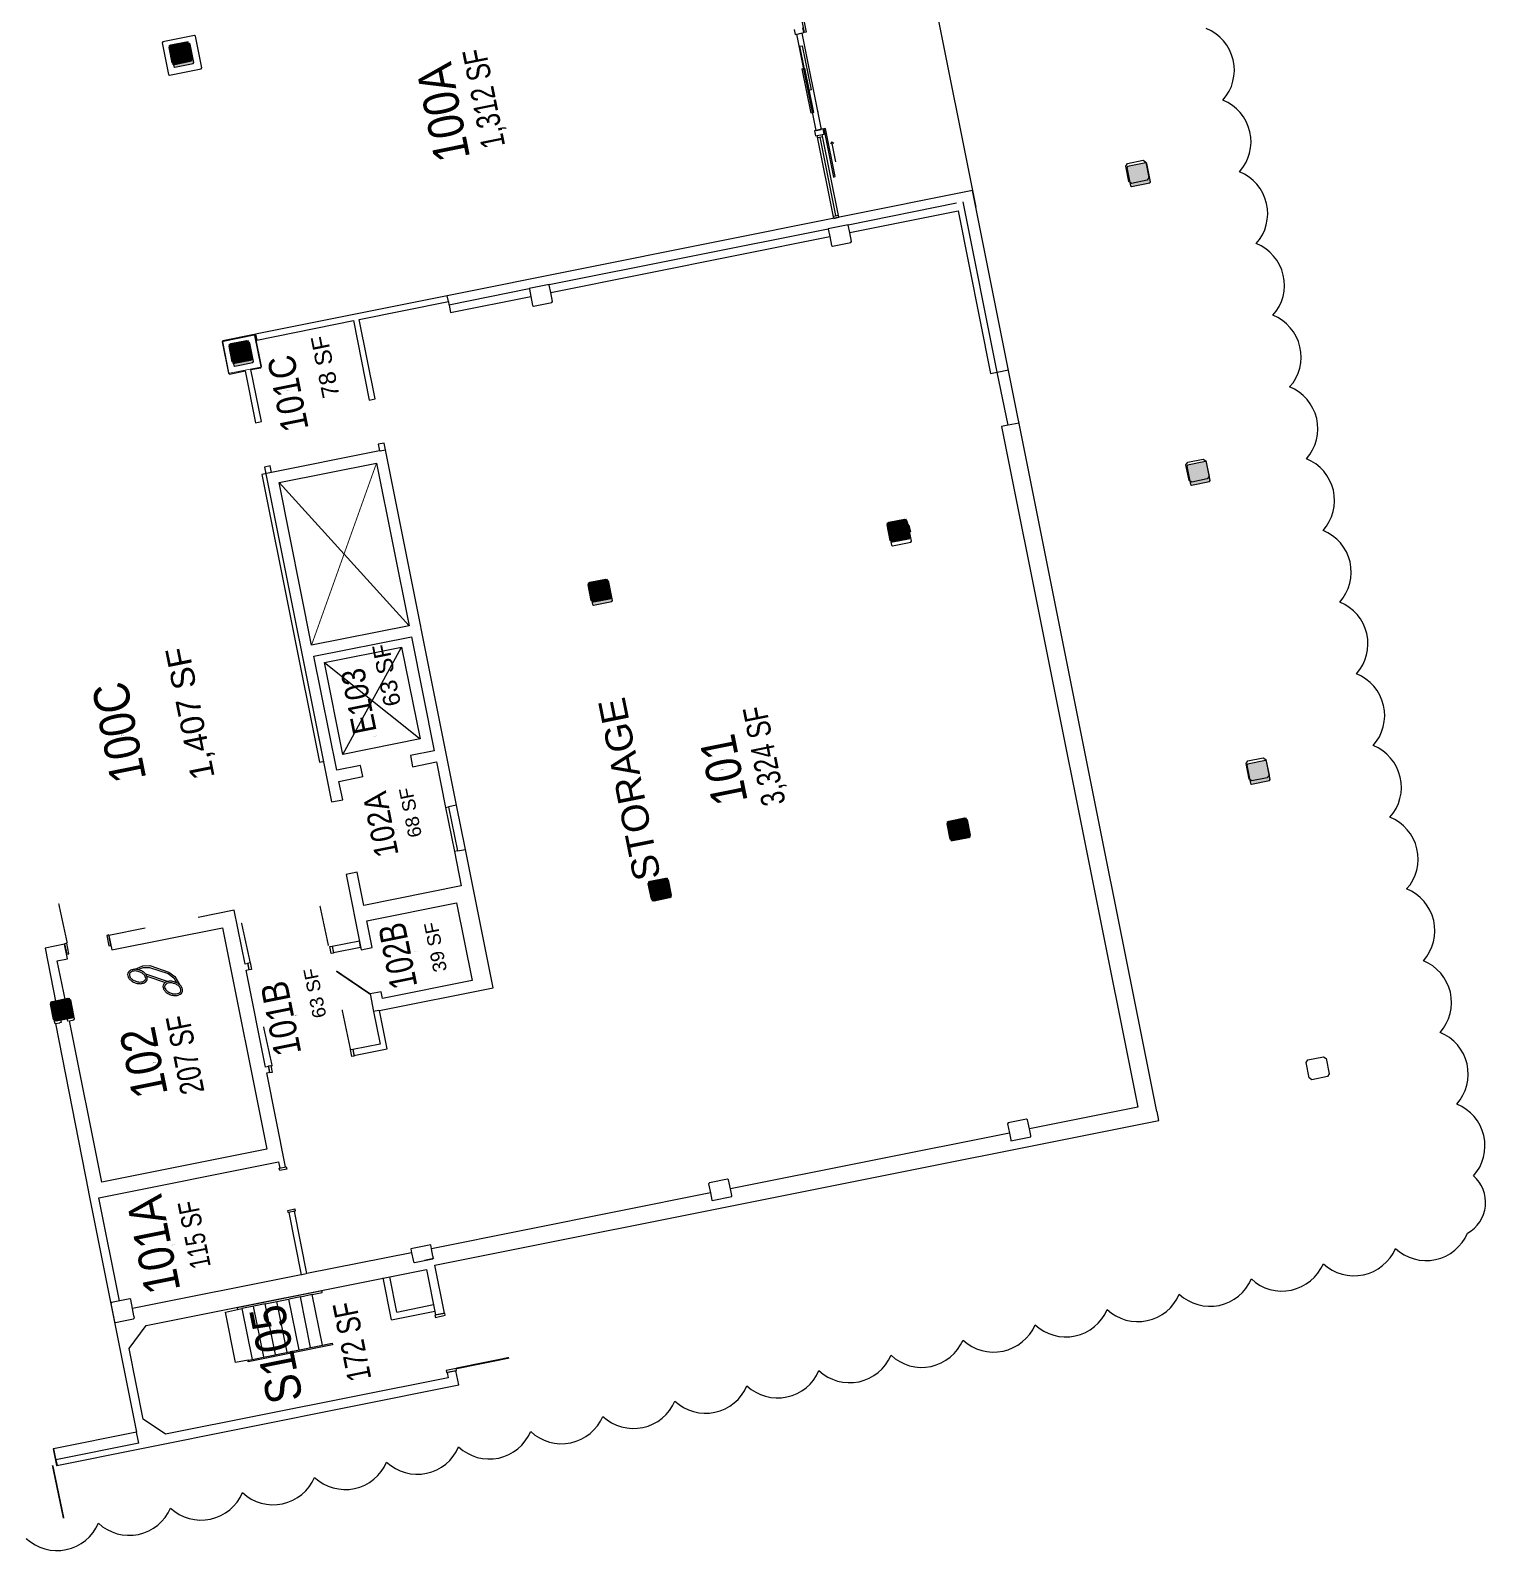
# Model space of a CAD drawing. Header units: inches. Extents: x 69200890 to 69205124, y 27678531 to 27681974.
# Drawn here: x 69203835 to 69205124, y 27679099 to 27680445 of the extents above; entities that cross this region are included whole.
import ezdxf
from ezdxf.enums import TextEntityAlignment as Align

# ---------------------------------------------------------------- set-up
doc = ezdxf.new("R2010")
doc.units = ezdxf.units.IN
doc.header["$LTSCALE"] = 10
doc.header["$MEASUREMENT"] = 0
doc.layers.get('0').update_dxf_attribs({"linetype": 'CONTINUOUS'})
for name, color, linetype in [('A-COLS', 5, 'CONTINUOUS'), ('A-DOOR', 2, 'CONTINUOUS'), ('A-FLOR', 3, 'CONTINUOUS'), ('A-GLAZ', 1, 'CONTINUOUS'), ('A-IDEN-ICON', 4, 'CONTINUOUS'), ('A-IDEN-RNUM', 7, 'CONTINUOUS'), ('A-IDEN-SNUM', 4, 'CONTINUOUS'), ('A-IDEN-TEXT', 9, 'CONTINUOUS'), ('A-IDEN-VNUM', 4, 'CONTINUOUS'), ('A-WALL', 5, 'CONTINUOUS'), ('AREA-TEXT', 3, 'CONTINUOUS')]:
    doc.layers.add(name, color=color, linetype=linetype)
doc.layers.add('A-REV', color=1, linetype='CONTINUOUS', true_color=0xff0000)
doc.styles.add('Annotative', font='arial.ttf')
doc.styles.add('CP_AREA', font='arial.ttf', dxfattribs={"height": 15})
doc.styles.add('CP_IDENTEXT', font='arial.ttf', dxfattribs={"height": 1})
doc.styles.add('CP_ROOMSNUMBER', font='arial.ttf', dxfattribs={"height": 1})
doc.styles.add('CP_ROOMVNUMBER', font='arial.ttf', dxfattribs={"width": 0.85, "height": 0.075})

# ---------------------------------------------------------------- blocks, each defined once
blk = doc.blocks.new('COL')
at = {"layer": 'A-COLS', "const_width": 18}
blk.add_lwpolyline([(0, 9), (0, -9)], dxfattribs=at)
at = {"layer": 'A-COLS'}
blk.add_lwpolyline([(9, 7), (9, -7), (7, -9), (-7, -9), (-9, -7), (-9, 7), (-7, 9), (7, 9)], close=True, dxfattribs=at)
blk = doc.blocks.new('CPPHONE')
for p, q in [((2.9, 7.6), (-5.9, -7.6)), ((5.1, 8.4), (-5.5, -9.9))]:
    blk.add_line(p, q)
for points in [[(10.9, 17.2), (12.5, 9.2), (11.5, 3.2), (2.5, -12.3), (-2.5, -16.7), (-10.2, -19.3)], [(10, 14.1), (11, 9.2), (10, 3.8), (1.3, -11.4), (-3.3, -15.4), (-7.9, -17)]]:
    blk.add_lwpolyline(points)
for points in [[(8.7, 23.6, 0.139889), (6.5, 24.1, 0.107118), (3.7, 23.4, 0.079812), (1.2, 21.6, 0.067459), (-1, 18.8, 0.067459), (-2.4, 15.4, 0.079812), (-2.7, 12.4, 0.107118), (-1.9, 9.6, 0.139889), (-0.3, 8, 0.139889), (1.8, 7.5, 0.107118), (4.6, 8.2, 0.079812), (7.1, 9.9, 0.067459), (9.3, 12.8, 0.067459), (10.7, 16.1, 0.079812), (11, 19.2, 0.107118), (10.2, 22, 0.139889)], [(7.9, 22.3, 0.139889), (6.5, 22.6, 0.107118), (4.3, 22.1, 0.079812), (2.2, 20.6, 0.067459), (0.3, 18, 0.067459), (-1, 15.1, 0.079812), (-1.2, 12.5, 0.107118), (-0.6, 10.3, 0.139889), (0.4, 9.3, 0.139889), (1.8, 8.9, 0.107118), (4, 9.5, 0.079812), (6.1, 11, 0.067459), (8, 13.5, 0.067459), (9.3, 16.5, 0.079812), (9.5, 19.1, 0.107118), (8.9, 21.3, 0.139889)], [(-7.8, -5, 0.139889), (-10, -4.5, 0.107118), (-12.8, -5.2, 0.079812), (-15.3, -6.9, 0.067459), (-17.5, -9.8, 0.067459), (-18.9, -13.1, 0.079812), (-19.2, -16.2, 0.107118), (-18.4, -19, 0.139889), (-16.8, -20.6, 0.139889), (-14.7, -21.1, 0.107118), (-11.9, -20.4, 0.079812), (-9.4, -18.6, 0.067459), (-7.2, -15.8, 0.067459), (-5.8, -12.4, 0.079812), (-5.5, -9.4, 0.107118), (-6.3, -6.6, 0.139889)], [(-8.6, -6.3, 0.139889), (-10, -5.9, 0.107118), (-12.2, -6.5, 0.079812), (-14.3, -8, 0.067459), (-16.2, -10.5, 0.067459), (-17.5, -13.5, 0.079812), (-17.7, -16.1, 0.107118), (-17.1, -18.3, 0.139889), (-16.1, -19.3, 0.139889), (-14.7, -19.6, 0.107118), (-12.5, -19.1, 0.079812), (-10.4, -17.6, 0.067459), (-8.5, -15, 0.067459), (-7.2, -12.1, 0.079812), (-7, -9.5, 0.107118), (-7.6, -7.3, 0.139889)]]:
    blk.add_lwpolyline(points, format="xyb", close=True)
blk = doc.blocks.new('Chamfered Column - 1_-6_ x 1_-6_ Concrete-1521666-LEVEL 1 FLOOR PLAN - OVERALL')
at = {"layer": 'A-COLS'}
blk.add_hatch(color=9, dxfattribs=at).paths.add_polyline_path([(-8.25, -9), (8.25, -9), (9, -8.25), (9, 8.25), (8.25, 9), (-8.25, 9), (-9, 8.25), (-9, -8.25)])
at = {"layer": 'A-COLS', "color": 253}
for p, q in [((-8.25, 9), (-9, 8.25)), ((-9, 8.25), (-9, -8.25)), ((8.25, 9), (-8.25, 9)), ((9, 8.25), (8.25, 9)), ((9, -8.25), (9, 8.25)), ((-9, -8.25), (-8.25, -9)), ((-8.25, -9), (8.25, -9)), ((8.25, -9), (9, -8.25))]:
    blk.add_line(p, q, dxfattribs=at)
blk = doc.blocks.new('_FG2-CW_ dr-SLD-NF - Exterior 96_ x 96_ HM-NF-10626131-LEVEL 1 FLOOR PLAN - OVERALL')
at = {"layer": 'A-DOOR'}
for p, q in [((-87, 3), (-87, 4.7)), ((-87, 4.7), (-43.5, 4.7)), ((-43.5, 3), (-87, 3)), ((-74.2, 7.7), (-56, 7.7)), ((-56.2, 7.7), (-57.7, 9.2)), ((-56.2, 7.7), (-57.7, 6.3)), ((-43.5, 4.7), (-43.5, 3)), ((43.5, 4.7), (43.5, 3)), ((87, 4.7), (43.5, 4.7)), ((43.5, 3), (87, 3)), ((74.2, 7.7), (56, 7.7)), ((56.2, 7.7), (57.7, 9.2)), ((56.2, 7.7), (57.7, 6.3)), ((87, 3), (87, 4.7))]:
    blk.add_line(p, q, dxfattribs=at)
blk = doc.blocks.new('Chamfered Column - 2_-6_ x 2_-6_ Concrete-7536664-LEVEL 1 FLOOR PLAN - OVERALL')
at = {"layer": 'A-COLS', "lineweight": 9}
h = blk.add_hatch(dxfattribs=at)
h.set_pattern_fill('FP_12', color=256, style=0, pattern_type=2)
h.set_pattern_definition([(50, (-2426.73, -1149.62), (110.1714, -9.639), [11.52, -126.72]), (355, (-2426.73, -1149.62), (-21.3124, 115.537), [9.216, -101.376]), (100.451, (-2417.55, -1150.42), (88.86, 105.8975), [9.79, -107.695]), (46.184, (-2426.73, -1118.9), (163.928, -25.425), [17.28, -190.08]), (96.636, (-2413.07, -1121.02), (143.563, 149.626), [14.686, -161.543]), (351.184, (-2426.73, -1118.9), (143.565, 149.624), [13.824, -152.064]), (21, (-2411.37, -1126.58), (91.685, -61.8426), [11.52, -126.72]), (326, (-2411.37, -1126.58), (37.3733, 111.3835), [9.216, -101.376]), (71.451, (-2403.73, -1131.74), (129.0588, 49.54), [9.79, -107.695]), (37.5, (-2426.73, -1149.622), (1.8676, 51.13223), [0.2534, -99.894, 0.2534, -102.659, -101.76]), (37.5, (-2426.73, -1149.622), (1.8676, 51.13223), [-203.059, 0.2534, -101.507]), (7.5, (-2426.73, -1149.62), (40.4072, 60.5815), [0.2534, -58.422, 0.2534, -97.59, -38.784]), (7.5, (-2426.73, -1149.62), (40.4072, 60.5815), [-156.518, 0.2534, -38.531]), (327.5, (-2460.98, -1149.62), (81.9947, -3.46427), [0.2534, -38.147, 0.2534, -119.555, -158.976]), (327.5, (-2460.98, -1149.62), (81.9947, -3.46427), [-158.208, 0.2534, -158.723]), (317.5, (-2476.34, -1149.62), (89.577, 15.3764), [0.2534, -49.667, 0.2534, -79.311, -112.896]), (317.5, (-2476.34, -1149.62), (89.577, 15.3764), [-129.485, 0.2534, -112.643])])
h.paths.add_polyline_path([(-14.25, -15), (14.25, -15), (15, -14.25), (15, 14.25), (14.25, 15), (-14.25, 15), (-15, 14.25), (-15, -14.25)])
at = {"layer": 'A-COLS', "lineweight": 25}
for p, q in [((-14.25, 15), (-15, 14.25)), ((-15, 14.25), (-15, -14.25)), ((14.25, 15), (-14.25, 15)), ((15, 14.25), (14.25, 15)), ((15, -14.25), (15, 14.25)), ((-15, -14.25), (-14.25, -15)), ((-14.25, -15), (14.25, -15)), ((14.25, -15), (15, -14.25))]:
    blk.add_line(p, q, dxfattribs=at)

msp = doc.modelspace()

# ---------------------------------------------------------------- linework, layer by layer
at = {"layer": 'A-DOOR'}
for p, q in [((69204516.6, 27680431.4), (69204518.6, 27680431.8)), ((69204524.5, 27680392.2), (69204516.6, 27680431.4)), ((69204518.6, 27680431.8), (69204526.5, 27680392.6)), ((69204518.6, 27680411.4), (69204520.6, 27680411.8)), ((69204526.5, 27680372.2), (69204518.6, 27680411.4)), ((69204520.6, 27680411.8), (69204528.5, 27680372.6)), ((69204526.5, 27680392.6), (69204524.5, 27680392.2)), ((69204528.5, 27680372.6), (69204526.5, 27680372.2))]:
    msp.add_line(p, q, dxfattribs=at)
for points in [[(69203867.8, 27679636.8, 1.13, 1.13, 0), (69203860.2, 27679671.9, 0, 0, 0), (69203860.7, 27679672.1, 0, 0, -0.414214), (69203902.7, 27679643.2, 0, 0, -0.414214)], [(69204099.1, 27679634.5, 1.13, 1.13, 0), (69204091.6, 27679669.8, 0, 0, 0), (69204091.1, 27679669.6, 0, 0, 0.414214), (69204064.6, 27679626.1, 0, 0, 0.414214)], [(69204029.8, 27679619.6, 1.13, 1.13, 0), (69204022.1, 27679654.8, 0, 0, 0), (69204022.6, 27679654.9, 0, 0, -0.414214), (69204064.6, 27679626.1, 0, 0, -0.414214)], [(69204135.9, 27679591.8, 1.5, 1.5, 0), (69204106.1, 27679612, 0, 0, 0), (69204106.5, 27679612.6, 0, 0, -0.231813), (69204128.1, 27679631, 0, 0, -0.402069)], [(69204118.6, 27679542.6, 1.13, 1.13, 0), (69204111.2, 27679577.8, 0, 0, 0), (69204110.6, 27679577.7, 0, 0, 0.414214), (69204084.2, 27679534.1, 0, 0, 0.414214)], [(69204049.3, 27679527.7, 1.13, 1.13, 0), (69204041.6, 27679562.8, 0, 0, 0), (69204042.2, 27679563, 0, 0, -0.414214), (69204084.2, 27679534.1, 0, 0, -0.414214)], [(69204212.1, 27679260, 1.5, 1.5, 0), (69204259.1, 27679269.5, 0, 0, 0), (69204259, 27679270.2, 0, 0, 0.414214), (69204201.3, 27679306.1, 0, 0, 0.414214)], [(69203854.8, 27679174.2, 1.5, 1.5, 0), (69203864.6, 27679127.2, 0, 0, 0), (69203863.8, 27679127.1, 0, 0, -0.414214), (69203808.2, 27679166.1, 0, 0, -0.414214)]]:
    msp.add_lwpolyline(points, format="xyseb", dxfattribs=at)
at = {"layer": 'A-FLOR'}
for p, q in [((69204571.1, 27680794.7), (69204672.5, 27680288.8)), ((69204095.5, 27679885.3), (69204163.9, 27679899)), ((69204111.9, 27679804), (69204163.9, 27679899)), ((69204163.9, 27679899), (69204180.3, 27679817.8)), ((69204111.9, 27679804), (69204095.5, 27679885.3)), ((69204095.5, 27679885.3), (69204180.3, 27679817.8)), ((69204180.3, 27679817.8), (69204111.9, 27679804))]:
    msp.add_line(p, q, dxfattribs=at)
at = {"layer": 'A-FLOR', "lineweight": 13}
for p, q in [((69204141.7, 27680062.1), (69204084.2, 27679900.7)), ((69204055.4, 27680044.8), (69204170.5, 27679918))]:
    msp.add_line(p, q, dxfattribs=at)
at = {"layer": 'A-FLOR', "lineweight": -3}
for p, q in [((69204093.6, 27679328.7), (69204018.3, 27679313.6)), ((69204084.7, 27679325.5), (69204074.2, 27679323.3)), ((69204084.7, 27679325.5), (69204093.6, 27679327.2)), ((69204093.8, 27679280.6), (69204084.7, 27679325.5)), ((69204093.6, 27679327.2), (69204093.6, 27679328.7)), ((69204007.8, 27679310), (69204018.6, 27679312.2)), ((69204018.3, 27679313.6), (69204018.6, 27679312.2)), ((69204018.6, 27679312.2), (69204022.4, 27679313)), ((69204032.9, 27679315.1), (69204022.4, 27679313)), ((69204022.4, 27679313), (69204031.4, 27679268.1)), ((69204041.9, 27679270.2), (69204032.8, 27679315.1)), ((69204043.2, 27679317.2), (69204032.9, 27679315.1)), ((69204043.2, 27679317.2), (69204053.4, 27679319.2)), ((69204052.2, 27679272.3), (69204043.2, 27679317.2)), ((69204053.5, 27679319.2), (69204063.8, 27679321.3)), ((69204062.5, 27679274.4), (69204053.5, 27679319.2)), ((69204063.8, 27679321.3), (69204072.8, 27679276.4)), ((69204074.2, 27679323.4), (69204064.3, 27679321.4)), ((69204083.3, 27679278.5), (69204074.2, 27679323.4)), ((69204016.8, 27679265.2), (69204007.8, 27679310)), ((69204102.8, 27679281), (69204027.9, 27679265.9)), ((69204031.4, 27679268.1), (69204102.5, 27679282.4)), ((69204102.5, 27679282.4), (69204102.8, 27679281)), ((69204027.9, 27679267.3), (69204016.8, 27679265.2)), ((69204027.9, 27679265.9), (69204028.2, 27679267.4)), ((69204028.2, 27679267.4), (69204031.4, 27679268.1))]:
    msp.add_line(p, q, dxfattribs=at)
at = {"layer": 'A-GLAZ', "lineweight": -3}
for p, q in [((69204514, 27680442.1), (69204518.4, 27680443)), ((69204518.4, 27680443), (69204535.5, 27680357.7)), ((69204531.1, 27680356.8), (69204514, 27680442.1)), ((69204531.1, 27680356.8), (69204535.5, 27680357.7)), ((69204532, 27680352.4), (69204536.4, 27680353.3))]:
    msp.add_line(p, q, dxfattribs=at)
at = {"layer": 'A-GLAZ'}
for p, q in [((69204532.4, 27680373.4), (69204532.6, 27680372.4)), ((69204546.7, 27680278.9), (69204532, 27680352.4)), ((69204532.4, 27680350.5), (69204536.8, 27680351.3)), ((69204548.5, 27680281.3), (69204534.6, 27680350.9)), ((69204551.1, 27680279.8), (69204536.4, 27680353.3)), ((69204546.3, 27680280.8), (69204550.7, 27680281.7)), ((69204546.7, 27680278.9), (69204551.1, 27680279.8))]:
    msp.add_line(p, q, dxfattribs=at)
at = {"layer": 'A-REV'}
msp.add_lwpolyline([(69203831.5, 27679109.4, 0.520567), (69203895.4, 27679122.9, 0.520567), (69203959.2, 27679136.4, 0.520567), (69204023, 27679150, 0.520567), (69204086.8, 27679163.5, 0.520567), (69204150.6, 27679177, 0.520567), (69204214.4, 27679190.5, 0.520567), (69204278.2, 27679204.1, 0.520567), (69204342.1, 27679217.6, 0.520567), (69204405.9, 27679231.1, 0.520567), (69204469.7, 27679244.6, 0.520567), (69204533.5, 27679258.1, 0.520567), (69204597.3, 27679271.7, 0.520567), (69204661.1, 27679285.2, 0.520567), (69204724.9, 27679298.7, 0.520567), (69204788.7, 27679312.2, 0.520567), (69204852.6, 27679325.8, 0.520567), (69204916.4, 27679339.3, 0.520567), (69204980.2, 27679352.8, 0.520567), (69205044, 27679366.3, 0.520567), (69205107.8, 27679379.9, 0.520567), (69205113.1, 27679430.6, 0.520567), (69205098.3, 27679494.2, 0.520567), (69205083.5, 27679557.7, 0.520567), (69205068.7, 27679621.2, 0.520567), (69205053.9, 27679684.8, 0.520567), (69205039.1, 27679748.3, 0.520567), (69205024.3, 27679811.8, 0.520567), (69205009.5, 27679875.4, 0.520567), (69204994.7, 27679938.9, 0.520567), (69204979.9, 27680002.4, 0.520567), (69204965.1, 27680065.9, 0.520567), (69204950.3, 27680129.5, 0.520567), (69204935.5, 27680193, 0.520567), (69204920.7, 27680256.5, 0.520567), (69204905.9, 27680320.1, 0.520567), (69204891.2, 27680383.6, 0.520567), (69204876.4, 27680447.1, 0.520567)], format="xyb", dxfattribs=at)
at = {"layer": 'A-WALL', "lineweight": 25}
for p, q in [((69204511.4, 27680446.2), (69204512.3, 27680441.8)), ((69204512.3, 27680441.8), (69204520.1, 27680443.4)), ((69204520.1, 27680443.4), (69204519.3, 27680447.8)), ((69204537.2, 27680358.1), (69204529.4, 27680356.5)), ((69204529.4, 27680356.5), (69204530.3, 27680352.1)), ((69204530.3, 27680352.1), (69204538.1, 27680353.6)), ((69204538.1, 27680353.6), (69204537.2, 27680358.1)), ((69204204.3, 27680210.3), (69204034.5, 27680176.3)), ((69204126.4, 27680189.3), (69204205.3, 27680205.1)), ((69204205.3, 27680205.1), (69204204.3, 27680210.3)), ((69204035.6, 27680171.1), (69204121.2, 27680188.3)), ((69204121.2, 27680188.3), (69204135.3, 27680117.9)), ((69204140.5, 27680119), (69204126.4, 27680189.3)), ((69204033.4, 27680176), (69204005.5, 27680170.4)), ((69204034.3, 27680175.5), (69204033.4, 27680176)), ((69204039.9, 27680147.5), (69204034.3, 27680175.5)), ((69204034.5, 27680176.3), (69204035.6, 27680171.1)), ((69204005.5, 27680170.4), (69204004.9, 27680169.6)), ((69204004.9, 27680169.6), (69204010.5, 27680141.6)), ((69204030.5, 27680144.9), (69204039.3, 27680146.6)), ((69204039.3, 27680146.6), (69204039.9, 27680147.5)), ((69204010.5, 27680141.6), (69204011.4, 27680141)), ((69204011.4, 27680141), (69204025.3, 27680143.8)), ((69204025.3, 27680143.8), (69204034.6, 27680097.7)), ((69204039.7, 27680098.8), (69204030.5, 27680144.9)), ((69204135.3, 27680117.9), (69204140.5, 27680119)), ((69204034.6, 27680097.7), (69204039.7, 27680098.8)), ((69204148.3, 27680079.7), (69204143.2, 27680078.7)), ((69204149.5, 27680073.9), (69204148.3, 27680079.7)), ((69204143.2, 27680078.7), (69204144.4, 27680072.8)), ((69204145, 27680072.9), (69204149.5, 27680073.9)), ((69204043.1, 27680052.5), (69204040.1, 27680051.9)), ((69204047.6, 27680059.6), (69204042.4, 27680058.5)), ((69204042.4, 27680058.5), (69204043.6, 27680052.6)), ((69204048.8, 27680053.7), (69204047.6, 27680059.6)), ((69204040.1, 27680051.9), (69204091.1, 27679797)), ((69204091.1, 27679797), (69204094.2, 27679797.6)), ((69204202.7, 27679757.1), (69204210.6, 27679717.9)), ((69204212.6, 27679759.1), (69204205.4, 27679757.7)), ((69204205.4, 27679757.7), (69204213.3, 27679718.5)), ((69204220.4, 27679719.9), (69204212.6, 27679759.1)), ((69204213.3, 27679718.5), (69204220.4, 27679719.9)), ((69204015.7, 27679665.9), (69203983.7, 27679659.5)), ((69204025.2, 27679618.2), (69204015.7, 27679665.9)), ((69203936.7, 27679650), (69203904.7, 27679643.6)), ((69203907.3, 27679630.8), (69204005.4, 27679650.4)), ((69204005.4, 27679650.4), (69204044.6, 27679454.4)), ((69203865.5, 27679635.8), (69203848.1, 27679632.3)), ((69203868.1, 27679622.9), (69203865.5, 27679635.8)), ((69203904.7, 27679643.6), (69203907.3, 27679630.8)), ((69204126.6, 27679638.5), (69204102.4, 27679633.7)), ((69204127.6, 27679633.3), (69204126.6, 27679638.5)), ((69203848.1, 27679632.3), (69203857.8, 27679584)), ((69203859, 27679621.1), (69203868.1, 27679622.9)), ((69204102.4, 27679633.7), (69204103.5, 27679628.5)), ((69204103.5, 27679628.5), (69204127.6, 27679633.3)), ((69203866.1, 27679585.7), (69203859, 27679621.1)), ((69204027.9, 27679618.7), (69204025.2, 27679618.2)), ((69204026.2, 27679613), (69204028.9, 27679613.6)), ((69204043.5, 27679527), (69204026.2, 27679613)), ((69204028.9, 27679613.6), (69204027.9, 27679618.7)), ((69203898.3, 27679425.1), (69203869.7, 27679568)), ((69204143.6, 27679577), (69204139.1, 27679576.1)), ((69204139.1, 27679576.1), (69204144.8, 27679547.3)), ((69204151, 27679543.2), (69204144.2, 27679577.1)), ((69203857.4, 27679565.6), (69203886.5, 27679416.4)), ((69204144.8, 27679547.3), (69204120.7, 27679542.5)), ((69204120.7, 27679542.5), (69204121.7, 27679537.3)), ((69204121.7, 27679537.3), (69204151, 27679543.2)), ((69204046.2, 27679527.5), (69204043.5, 27679527)), ((69204047.2, 27679522.4), (69204046.2, 27679527.5)), ((69204044.5, 27679521.9), (69204047.2, 27679522.4)), ((69204061.2, 27679438.5), (69204044.5, 27679521.9)), ((69204044.6, 27679454.4), (69203898.3, 27679425.1)), ((69203895.7, 27679411.2), (69204054.9, 27679443.1)), ((69204054.9, 27679443.1), (69204056.1, 27679437.5)), ((69204056.1, 27679437.5), (69204061.2, 27679438.5)), ((69204069.1, 27679399.3), (69204063.9, 27679398.3)), ((69204063.9, 27679398.3), (69204075, 27679343)), ((69204080.1, 27679344), (69204069.1, 27679399.3)), ((69203855.6, 27679188.9), (69203855.4, 27679188.8)), ((69203855.4, 27679188.8), (69203858.3, 27679174.1)), ((69203858.3, 27679174.1), (69203858.6, 27679174.2))]:
    msp.add_line(p, q, dxfattribs=at)
at = {"layer": 'A-WALL'}
for p, q in [((69204805.2, 27680325.2), (69204806.8, 27680327.6)), ((69204808, 27680311.5), (69204805.2, 27680325.2)), ((69204806.8, 27680327.6), (69204820.5, 27680330.3)), ((69204820.5, 27680330.3), (69204822.9, 27680328.8)), ((69204822.9, 27680328.8), (69204825.6, 27680315)), ((69204810.3, 27680309.9), (69204808, 27680311.5)), ((69204824.1, 27680312.7), (69204810.3, 27680309.9)), ((69204825.6, 27680315), (69204824.1, 27680312.7)), ((69204669.4, 27680303.5), (69204204.3, 27680210.3)), ((69204832.8, 27679487.7), (69204669.4, 27680303.5)), ((69204559.3, 27680273.2), (69204655.3, 27680292.5)), ((69204560.7, 27680266.4), (69204656.7, 27680285.6)), ((69204656.7, 27680285.6), (69204685.5, 27680141.5)), ((69204691.4, 27680142.6), (69204661.2, 27680293.6)), ((69204294.6, 27680220.2), (69204541.7, 27680269.7)), ((69204559.3, 27680273.2), (69204541.7, 27680269.7)), ((69204541.7, 27680269.7), (69204541.7, 27680269.3)), ((69204541.7, 27680269.3), (69204543, 27680262.8)), ((69204559.4, 27680272.9), (69204559.3, 27680273.2)), ((69204560.7, 27680266.4), (69204559.4, 27680272.9)), ((69204296, 27680213.3), (69204543, 27680262.8)), ((69204543, 27680262.8), (69204544.7, 27680254.8)), ((69204544.7, 27680254.8), (69204545.5, 27680254.2)), ((69204545.5, 27680254.2), (69204561.7, 27680257.4)), ((69204562.3, 27680258.3), (69204560.7, 27680266.4)), ((69204561.7, 27680257.4), (69204562.3, 27680258.3)), ((69204205.8, 27680202.4), (69204276.9, 27680216.7)), ((69204294.6, 27680220.2), (69204276.9, 27680216.7)), ((69204276.9, 27680216.7), (69204277, 27680216.3)), ((69204277, 27680216.3), (69204278.3, 27680209.8)), ((69204294.7, 27680219.8), (69204294.6, 27680220.2)), ((69204296, 27680213.3), (69204294.7, 27680219.8)), ((69204205.3, 27680205.1), (69204205.8, 27680202.4)), ((69204205.9, 27680202.1), (69204207.2, 27680195.6)), ((69204207.2, 27680195.6), (69204278.3, 27680209.8)), ((69204278.3, 27680209.8), (69204279.9, 27680201.7)), ((69204279.9, 27680201.7), (69204280.8, 27680201.1)), ((69204280.8, 27680201.1), (69204297, 27680204.4)), ((69204297.6, 27680205.3), (69204296, 27680213.3)), ((69204297, 27680204.4), (69204297.6, 27680205.3)), ((69204685.5, 27680141.5), (69204691.4, 27680142.6)), ((69204691.4, 27680142.6), (69204701.2, 27680144.6)), ((69204700.9, 27680095.6), (69204691.4, 27680142.6)), ((69204700.9, 27680095.6), (69204695, 27680094.4)), ((69204695, 27680094.4), (69204815.8, 27679491.4)), ((69204710.7, 27680097.5), (69204700.9, 27680095.6)), ((69204144.4, 27680072.8), (69204044.2, 27680052.8)), ((69204212.6, 27679759.1), (69204149.5, 27680073.9)), ((69204860, 27680062.9), (69204873.7, 27680065.6)), ((69204873.7, 27680065.6), (69204876.1, 27680064.1)), ((69204043.6, 27680052.6), (69204101.8, 27679761.9)), ((69204055.4, 27680044.8), (69204141.7, 27680062.1)), ((69204141.7, 27680062.1), (69204170.5, 27679918)), ((69204858.5, 27680060.5), (69204860, 27680062.9)), ((69204861.2, 27680046.8), (69204858.5, 27680060.5)), ((69204876.1, 27680064.1), (69204878.9, 27680050.3)), ((69204084.2, 27679900.7), (69204055.4, 27680044.8)), ((69204863.6, 27680045.2), (69204861.2, 27680046.8)), ((69204877.3, 27680048), (69204863.6, 27680045.2)), ((69204878.9, 27680050.3), (69204877.3, 27680048)), ((69204595.2, 27680006.3), (69204594.6, 27680005.5)), ((69204594.6, 27680005.5), (69204597.8, 27679989.3)), ((69204611.4, 27680009.6), (69204595.2, 27680006.3)), ((69204612.3, 27680009), (69204611.4, 27680009.6)), ((69204613.2, 27680007.1), (69204612.2, 27680006.9)), ((69204615.5, 27679992.8), (69204612.3, 27680009)), ((69204613.2, 27680007.1), (69204614.4, 27680001.2)), ((69204614.4, 27680001.2), (69204613.4, 27680001)), ((69204597.8, 27679989.3), (69204598.7, 27679988.7)), ((69204598.7, 27679988.7), (69204614.9, 27679991.9)), ((69204614.9, 27679991.9), (69204615.5, 27679992.8)), ((69204170.5, 27679918), (69204084.2, 27679900.7)), ((69204086.2, 27679890.9), (69204172.5, 27679908.1)), ((69204172.5, 27679908.1), (69204192.7, 27679807.2)), ((69204106.4, 27679789.9), (69204086.2, 27679890.9)), ((69204192.7, 27679807.2), (69204171.7, 27679802.9)), ((69204171.7, 27679802.9), (69204173.6, 27679793.1)), ((69204173.6, 27679793.1), (69204194.7, 27679797.3)), ((69204194.7, 27679797.3), (69204202.7, 27679757.1)), ((69204911.7, 27679795.8), (69204913.2, 27679798.2)), ((69204913.2, 27679798.2), (69204927, 27679800.9)), ((69204927, 27679800.9), (69204929.3, 27679799.4)), ((69204929.3, 27679799.4), (69204932.1, 27679785.6)), ((69204127.5, 27679794.1), (69204106.4, 27679789.9)), ((69204108.4, 27679780.1), (69204129.5, 27679784.3)), ((69204129.5, 27679784.3), (69204127.5, 27679794.1)), ((69204914.4, 27679782.1), (69204911.7, 27679795.8)), ((69204930.5, 27679783.3), (69204916.8, 27679780.5)), ((69204932.1, 27679785.6), (69204930.5, 27679783.3)), ((69204111.7, 27679763.9), (69204108.4, 27679780.1)), ((69204916.8, 27679780.5), (69204914.4, 27679782.1)), ((69204101.8, 27679761.9), (69204111.7, 27679763.9)), ((69204202.7, 27679757.1), (69204205.4, 27679757.7)), ((69204213.3, 27679718.5), (69204210.6, 27679717.9)), ((69204210.6, 27679717.9), (69204216.7, 27679687.5)), ((69204245, 27679597.3), (69204220.4, 27679719.9)), ((69204124.5, 27679699.7), (69204114.7, 27679697.7)), ((69204114.7, 27679697.7), (69204128.1, 27679631)), ((69204130.4, 27679670.2), (69204124.5, 27679699.7)), ((69204216.7, 27679687.5), (69204130.4, 27679670.2)), ((69204133.2, 27679656.5), (69204212.6, 27679672.4)), ((69204212.6, 27679672.4), (69204226.3, 27679603.8)), ((69204137.9, 27679633), (69204133.2, 27679656.5)), ((69204128.1, 27679631), (69204137.9, 27679633)), ((69204144.2, 27679577.1), (69204245, 27679597.3)), ((69204226.3, 27679603.8), (69204146.9, 27679587.9)), ((69203853.9, 27679583.2), (69203853.3, 27679582.3)), ((69203853.3, 27679582.3), (69203856.5, 27679566.2)), ((69203857.8, 27679584), (69203853.9, 27679583.2)), ((69203859, 27679584.3), (69203862.5, 27679566.6)), ((69203868.4, 27679567.8), (69203864.9, 27679585.4)), ((69203867.8, 27679586), (69203866.1, 27679585.7)), ((69203869, 27679580.1), (69203867.8, 27679586)), ((69204145.7, 27679593.8), (69204135.9, 27679591.8)), ((69204135.9, 27679591.8), (69204139.1, 27679576.1)), ((69204146.9, 27679587.9), (69204145.7, 27679593.8)), ((69203870.2, 27679574.3), (69203869, 27679580.1)), ((69203869.7, 27679568), (69203873.6, 27679568.8)), ((69203873.1, 27679574.8), (69203870.2, 27679574.3)), ((69203874.2, 27679569.7), (69203873.1, 27679574.8)), ((69203873.6, 27679568.8), (69203874.2, 27679569.7)), ((69203856.5, 27679566.2), (69203857.4, 27679565.6)), ((69203857.4, 27679565.6), (69203861.2, 27679566.3)), ((69203861.2, 27679566.3), (69203861.3, 27679566.4)), ((69204964.9, 27679531.1), (69204966.5, 27679533.5)), ((69204967.7, 27679517.4), (69204964.9, 27679531.1)), ((69204966.5, 27679533.5), (69204980.2, 27679536.2)), ((69204980.2, 27679536.2), (69204982.6, 27679534.7)), ((69204982.6, 27679534.7), (69204985.3, 27679520.9)), ((69204970, 27679515.8), (69204967.7, 27679517.4)), ((69204983.7, 27679518.6), (69204970, 27679515.8)), ((69204985.3, 27679520.9), (69204983.7, 27679518.6)), ((69204815.8, 27679491.4), (69204719.8, 27679472.2)), ((69204832.9, 27679487.7), (69204832.8, 27679487.7)), ((69204834.5, 27679479.8), (69204832.9, 27679487.7)), ((69204193.3, 27679351.4), (69204834.5, 27679479.8)), ((69204701.1, 27679477.6), (69204700.5, 27679476.7)), ((69204700.5, 27679476.7), (69204702.2, 27679468.6)), ((69204717.3, 27679480.8), (69204701.1, 27679477.6)), ((69204718.2, 27679480.2), (69204717.3, 27679480.8)), ((69204719.8, 27679472.2), (69204718.2, 27679480.2)), ((69204702.2, 27679468.6), (69204455.1, 27679419.1)), ((69204702.2, 27679468.6), (69204703.3, 27679462.7)), ((69204703.3, 27679462.7), (69204703.5, 27679461.8)), ((69204703.5, 27679461.8), (69204721.2, 27679465.3)), ((69204721, 27679466.3), (69204719.8, 27679472.2)), ((69204721.2, 27679465.3), (69204721, 27679466.3)), ((69204436.4, 27679424.6), (69204435.8, 27679423.7)), ((69204435.8, 27679423.7), (69204437.4, 27679415.6)), ((69204452.6, 27679427.8), (69204436.4, 27679424.6)), ((69204453.4, 27679427.2), (69204452.6, 27679427.8)), ((69204455.1, 27679419.1), (69204453.4, 27679427.2)), ((69203886.5, 27679416.3), (69203929.1, 27679203.6)), ((69203914, 27679319.9), (69203895.7, 27679411.2)), ((69204437.4, 27679415.6), (69204190.3, 27679366.1)), ((69204437.4, 27679415.6), (69204438.7, 27679409.1)), ((69204438.7, 27679409.1), (69204438.8, 27679408.7)), ((69204438.8, 27679408.7), (69204456.4, 27679412.3)), ((69204456.2, 27679413.2), (69204455.1, 27679419.1)), ((69204456.4, 27679412.3), (69204456.2, 27679413.2)), ((69204189.7, 27679369.4), (69204172, 27679365.9)), ((69204172, 27679365.9), (69204172.7, 27679362.6)), ((69204190.3, 27679366.1), (69204189.7, 27679369.4)), ((69204191.6, 27679359.6), (69204190.3, 27679366.1)), ((69204172.7, 27679362.6), (69204080.1, 27679344)), ((69204172.7, 27679362.6), (69204174, 27679356.1)), ((69204174, 27679356.1), (69204174.3, 27679354.5)), ((69204174.3, 27679354.5), (69204175.2, 27679353.9)), ((69204175.2, 27679353.9), (69204184.2, 27679355.7)), ((69204192.1, 27679357.3), (69204184.2, 27679355.7)), ((69204184.2, 27679355.7), (69204191.4, 27679357.1)), ((69204191.4, 27679357.1), (69204191.9, 27679358)), ((69204191.7, 27679359.2), (69204191.6, 27679359.6)), ((69204191.9, 27679358), (69204191.7, 27679359.2)), ((69204191.9, 27679358), (69204192.1, 27679357.3)), ((69204075, 27679343), (69203925.6, 27679313.1)), ((69203937.7, 27679298.1), (69204185.8, 27679347.8)), ((69204079.5, 27679343.9), (69204075.6, 27679343.1)), ((69204155, 27679303), (69204147.5, 27679340.2)), ((69204159.7, 27679310), (69204153.4, 27679341.3)), ((69204185.8, 27679347.8), (69204193.9, 27679307.4)), ((69204201.8, 27679309), (69204193.3, 27679351.4)), ((69203906.9, 27679318.5), (69203906.3, 27679317.6)), ((69203906.3, 27679317.6), (69203909.6, 27679301.4)), ((69203923.1, 27679321.7), (69203906.9, 27679318.5)), ((69203924, 27679321.1), (69203923.1, 27679321.7)), ((69203925.6, 27679313.1), (69203924, 27679321.1)), ((69203926.9, 27679306.6), (69203925.6, 27679313.1)), ((69204159.7, 27679310), (69204192.1, 27679316.6)), ((69203909.6, 27679301.4), (69203910.4, 27679300.8)), ((69203910.4, 27679300.8), (69203917.5, 27679302.3)), ((69203917.5, 27679302.3), (69203926.6, 27679304.1)), ((69203922.5, 27679277.8), (69203937.7, 27679298.1)), ((69203926.6, 27679304.1), (69203927.2, 27679305)), ((69203927.2, 27679305), (69203926.9, 27679306.6)), ((69204155, 27679303), (69204193.3, 27679310.7)), ((69204193.9, 27679307.4), (69204201.8, 27679309)), ((69203935, 27679215), (69203922.5, 27679277.8)), ((69204212, 27679258), (69204204.1, 27679256.4)), ((69204214.5, 27679245.5), (69204212, 27679258)), ((69203932.1, 27679188.9), (69204214.5, 27679245.5)), ((69204205.1, 27679251.8), (69203954.7, 27679201.9)), ((69204204.1, 27679256.4), (69204205.1, 27679251.8)), ((69203954.7, 27679201.9), (69203935, 27679215)), ((69203929.1, 27679203.6), (69203855.6, 27679188.9)), ((69203931.1, 27679193.8), (69203857.8, 27679179.1)), ((69203931.1, 27679193.8), (69203929.1, 27679203.6)), ((69203855.6, 27679188.9), (69203858.6, 27679174.2)), ((69203857.8, 27679179.1), (69203858.8, 27679174.2)), ((69203858.6, 27679174.2), (69203932.1, 27679188.9))]:
    msp.add_line(p, q, dxfattribs=at)
at = {"layer": 'A-WALL', "lineweight": 9}
for p, q in [((69204204.3, 27680210.3), (69204204.2, 27680210.4)), ((69204120.2, 27680193.4), (69204120.2, 27680193.6)), ((69204033.3, 27680175.4), (69204005.8, 27680169.9)), ((69204033.7, 27680175.1), (69204033.3, 27680175.4)), ((69204039.2, 27680147.6), (69204033.7, 27680175.1)), ((69204034.5, 27680176.3), (69204034.5, 27680176.4)), ((69204005.8, 27680169.9), (69204005.5, 27680169.4)), ((69204005.5, 27680169.4), (69204011, 27680142)), ((69204011.5, 27680141.7), (69204038.9, 27680147.2)), ((69204038.9, 27680147.2), (69204039.2, 27680147.6)), ((69204011, 27680142), (69204011.5, 27680141.7)), ((69204700.9, 27680095.6), (69204700.9, 27680095.6)), ((69204144.4, 27680072.8), (69204145, 27680072.9)), ((69204043.6, 27680052.6), (69204043.5, 27680052.6)), ((69204129.5, 27679784.3), (69204129.5, 27679784.2)), ((69204173.6, 27679793.1), (69204173.6, 27679793)), ((69204015.7, 27679665.9), (69204015.6, 27679666)), ((69203859, 27679584.3), (69203857.8, 27679584)), ((69203866.1, 27679585.7), (69203864.9, 27679585.4)), ((69203868.4, 27679567.8), (69203869.7, 27679568)), ((69204144.2, 27679577.1), (69204143.6, 27679577)), ((69203861.3, 27679566.4), (69203862.5, 27679566.6)), ((69204075.6, 27679343.1), (69204075, 27679343)), ((69204080.1, 27679344), (69204079.5, 27679343.9))]:
    msp.add_line(p, q, dxfattribs=at)
at = {"layer": 'A-WALL', "lineweight": -3}
for p, q in [((69203867.4, 27679636.7), (69203865.4, 27679636.3)), ((69203865.4, 27679636.3), (69203867.3, 27679627)), ((69203869.2, 27679627.4), (69203867.4, 27679636.7)), ((69203904.6, 27679644.1), (69203902.7, 27679643.7)), ((69203902.7, 27679643.7), (69203904.5, 27679634.4)), ((69203904.5, 27679634.4), (69203906.5, 27679634.8)), ((69203906.5, 27679634.8), (69203904.6, 27679644.1)), ((69203867.3, 27679627), (69203869.2, 27679627.4)), ((69204100.4, 27679633.8), (69204102.3, 27679634.1)), ((69204101.6, 27679627.6), (69204100.4, 27679633.8)), ((69204103.6, 27679628), (69204101.6, 27679627.6)), ((69204102.3, 27679634.1), (69204103.6, 27679628)), ((69204027.8, 27679619.2), (69204029.8, 27679619.6)), ((69204029, 27679613.1), (69204027.8, 27679619.2)), ((69204031, 27679613.5), (69204029, 27679613.1)), ((69204029.8, 27679619.6), (69204031, 27679613.5)), ((69203853.3, 27679582.3), (69203853.9, 27679583.2)), ((69203854.1, 27679578.4), (69203853.3, 27679582.3)), ((69203853.9, 27679583.2), (69203857.8, 27679584)), ((69204118.6, 27679542.6), (69204120.6, 27679543)), ((69204119.9, 27679536.4), (69204118.6, 27679542.6)), ((69204120.6, 27679543), (69204121.8, 27679536.8)), ((69204046.1, 27679528), (69204048, 27679528.4)), ((69204047.3, 27679521.9), (69204046.1, 27679528)), ((69204048, 27679528.4), (69204049.3, 27679522.3)), ((69204121.8, 27679536.8), (69204119.9, 27679536.4)), ((69204049.3, 27679522.3), (69204047.3, 27679521.9)), ((69204055.6, 27679437.4), (69204061.7, 27679438.6)), ((69204056, 27679435.4), (69204055.6, 27679437.4)), ((69204062.1, 27679436.6), (69204056, 27679435.4)), ((69204061.7, 27679438.6), (69204062.1, 27679436.6)), ((69204063, 27679400.1), (69204069.2, 27679401.3)), ((69204063.3, 27679398.1), (69204063, 27679400.1)), ((69204069.6, 27679399.4), (69204063.3, 27679398.1)), ((69204069.2, 27679401.3), (69204069.6, 27679399.4)), ((69204202.3, 27679309.1), (69204193.4, 27679307.3)), ((69204193.4, 27679307.3), (69204193.8, 27679305.3)), ((69204193.8, 27679305.3), (69204202.6, 27679307.1)), ((69204202.6, 27679307.1), (69204202.3, 27679309.1)), ((69204212.1, 27679260), (69204203.3, 27679258.3)), ((69204203.3, 27679258.3), (69204203.6, 27679256.3)), ((69204203.6, 27679256.3), (69204212.5, 27679258.1)), ((69204212.5, 27679258.1), (69204212.1, 27679260))]:
    msp.add_line(p, q, dxfattribs=at)

# ---------------------------------------------------------------- block references
at = {"rotation": 11.36903025436198}
for p in [(69203968.1, 27680425.2), (69204021.3, 27680160.5), (69204604, 27680002.2), (69204339.3, 27679949), (69204657.2, 27679737.5), (69204392.5, 27679684.3), (69203863.1, 27679577.8)]:
    msp.add_blockref('COL', p, dxfattribs=at)
at = {"layer": 'A-COLS', "rotation": 11.32828302501397}
for name, p in [('Chamfered Column - 2_-6_ x 2_-6_ Concrete-7536664-LEVEL 1 FLOOR PLAN - OVERALL', (69203969.4, 27680423.3)), ('Chamfered Column - 1_-6_ x 1_-6_ Concrete-1521666-LEVEL 1 FLOOR PLAN - OVERALL', (69203969.4, 27680423.3)), ('Chamfered Column - 1_-6_ x 1_-6_ Concrete-1521666-LEVEL 1 FLOOR PLAN - OVERALL', (69204816.6, 27680317.6)), ('Chamfered Column - 1_-6_ x 1_-6_ Concrete-1521666-LEVEL 1 FLOOR PLAN - OVERALL', (69204022.4, 27680158.5)), ('Chamfered Column - 1_-6_ x 1_-6_ Concrete-1521666-LEVEL 1 FLOOR PLAN - OVERALL', (69204869.6, 27680052.9)), ('Chamfered Column - 1_-6_ x 1_-6_ Concrete-1521666-LEVEL 1 FLOOR PLAN - OVERALL', (69204340.2, 27679946.8)), ('Chamfered Column - 1_-6_ x 1_-6_ Concrete-1521666-LEVEL 1 FLOOR PLAN - OVERALL', (69204922.7, 27679788.2))]:
    msp.add_blockref(name, p, dxfattribs=at)
at = {"layer": 'A-DOOR', "rotation": 281.328283025014}
msp.add_blockref('_FG2-CW_ dr-SLD-NF - Exterior 96_ x 96_ HM-NF-10626131-LEVEL 1 FLOOR PLAN - OVERALL', (69204526.2, 27680400.2), dxfattribs=at)
at = {"layer": 'A-IDEN-ICON', "rotation": 101.3690302236795}
msp.add_blockref('CPPHONE', (69203946.3, 27679606.3), dxfattribs=at)

# ---------------------------------------------------------------- texts
at = {"layer": 'A-IDEN-RNUM', "style": 'CP_ROOMSNUMBER'}
for s, p in [('0100-A0', (69204200.7, 27680370.6)), ('0101-C0', (69204062.5, 27680126.6)), ('0100-C0', (69203915.9, 27679821.6)), ('E103-00', (69204139.8, 27679820.2)), ('0101-00', (69204446.9, 27679790.4)), ('0102-A0', (69204157.7, 27679737.7)), ('0102-B0', (69204175.8, 27679629.4)), ('0101-B0', (69204069.8, 27679573)), ('0102-00', (69203943.8, 27679530.9)), ('0101-A0', (69203960.3, 27679369.3))]:
    msp.add_text(s, height=0.36, rotation=11.369, dxfattribs=at).set_placement(p, align=Align.MIDDLE_CENTER)
msp.add_text('S105-00', height=0.36, rotation=11.369, dxfattribs=at).set_placement((69204048.1, 27679270), align=Align.MIDDLE)
at = {"layer": 'A-IDEN-SNUM', "style": 'CP_ROOMSNUMBER'}
for s, p in [('03500100A0', (69204201.7, 27680370.6)), ('03500101C0', (69204063.5, 27680126.6)), ('03500100C0', (69203917.2, 27679820.8)), ('0350E10300', (69204140.8, 27679820.2)), ('0350010100', (69204447.9, 27679790.4)), ('03500102A0', (69204158.7, 27679737.7)), ('03500102B0', (69204176.8, 27679629.4)), ('03500101B0', (69204070.8, 27679573)), ('0350010200', (69203944.8, 27679530.9)), ('03500101A0', (69203961.3, 27679369.3))]:
    msp.add_text(s, height=0.36, rotation=11.369, dxfattribs=at).set_placement(p, align=Align.MIDDLE_CENTER)
msp.add_text('0350S10500', height=0.36, rotation=11.369, dxfattribs=at).set_placement((69204049.1, 27679270), align=Align.MIDDLE)
at = {"layer": 'A-IDEN-TEXT', "style": 'Annotative'}
msp.add_text('STORAGE', height=24, rotation=101.369, dxfattribs=at).set_placement((69204365.6, 27679773.1), align=Align.MIDDLE)
at = {"layer": 'A-IDEN-VNUM', "style": 'CP_ROOMVNUMBER'}
for s, height, width, p in [('100A', 31.5, 0.85, (69204200.6, 27680372.5)), ('101C', 24, 0.85, (69204063.2, 27680123.7)), ('E103', 21, 0.85, (69204125.8, 27679851.1)), ('100C', 31.5, 0.85, (69203913.6, 27679823.4)), ('101', 31.5, 0.85, (69204448.9, 27679790.1)), ('102A', 21, 0.85, (69204145.3, 27679741.8)), ('102B', 24, 0.75, (69204160.4, 27679625.4)), ('101B', 24, 0.85, (69204056.9, 27679569.9)), ('102', 31.5, 0.85, (69203935.4, 27679530.8)), ('101A', 31.5, 0.85, (69203944.1, 27679369.5)), ('S105', 31.5, 0.85, (69204052.6, 27679272.6))]:
    msp.add_text(s, height=height, rotation=101.369, dxfattribs=dict(at, width=width)).set_placement(p, align=Align.MIDDLE_CENTER)
at = {"layer": 'AREA-TEXT', "style": 'CP_AREA', "width": 0.75}
for s, height, p in [('1,312 SF', 21, (69204236.6, 27680385)), ('3,324 SF', 21, (69204484.9, 27679802.6)), ('207 SF', 21, (69203972.1, 27679538)), ('115 SF', 18, (69203980.2, 27679378.5)), ('172 SF', 21, (69204119.9, 27679283.8))]:
    msp.add_text(s, height=height, rotation=101.37, dxfattribs=at).set_placement(p, align=Align.MIDDLE_CENTER)
at = {"layer": 'AREA-TEXT', "lineweight": -3, "attachment_point": 1, "rotation": 101.37}
for s, insert, char_height, style in [('78 SF', (69204094.3, 27680118.5), 15, 'CP_AREA'), ('1,407 SF', (69203977.9, 27679779.9), 21, 'CP_IDENTEXT'), ('63 SF', (69204148.7, 27679845.3), 15, 'CP_AREA'), ('68 SF', (69204170.2, 27679729.4), 12, 'CP_IDENTEXT'), ('39 SF', (69204192.4, 27679610.2), 12, 'CP_IDENTEXT'), ('63 SF', (69204085.6, 27679569.4), 12, 'CP_IDENTEXT')]:
    msp.add_mtext(s, dxfattribs=dict(at, insert=insert, char_height=char_height, style=style))

doc.saveas('drawing.dxf')
